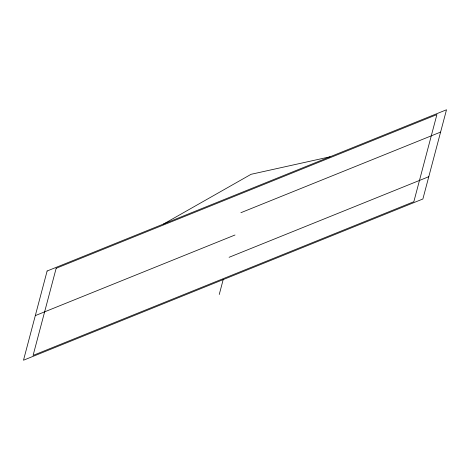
<?xml version="1.0" encoding="UTF-8"?>
<svg xmlns="http://www.w3.org/2000/svg" width="470" height="470" viewBox="0 0 470 470"><rect width="100%" height="100%" fill="white"/><g stroke="black" fill="none" stroke-linecap="round" stroke-linejoin="round"><path stroke-width="0.7" d="M219.255 294.473L223.191 279.603M163.607 223.984L251.068 174.3L330.016 156.804M240.904 212.699L440.596 132.082M35.309 315.611L235 235M229.096 257.301L428.787 176.691M47.118 271.008L23.5 360.22L422.882 198.992L446.5 109.78L47.118 271.008M56.159 268.288L33.094 355.414L413.841 201.712L436.906 114.586L56.159 268.288"/></g></svg>
